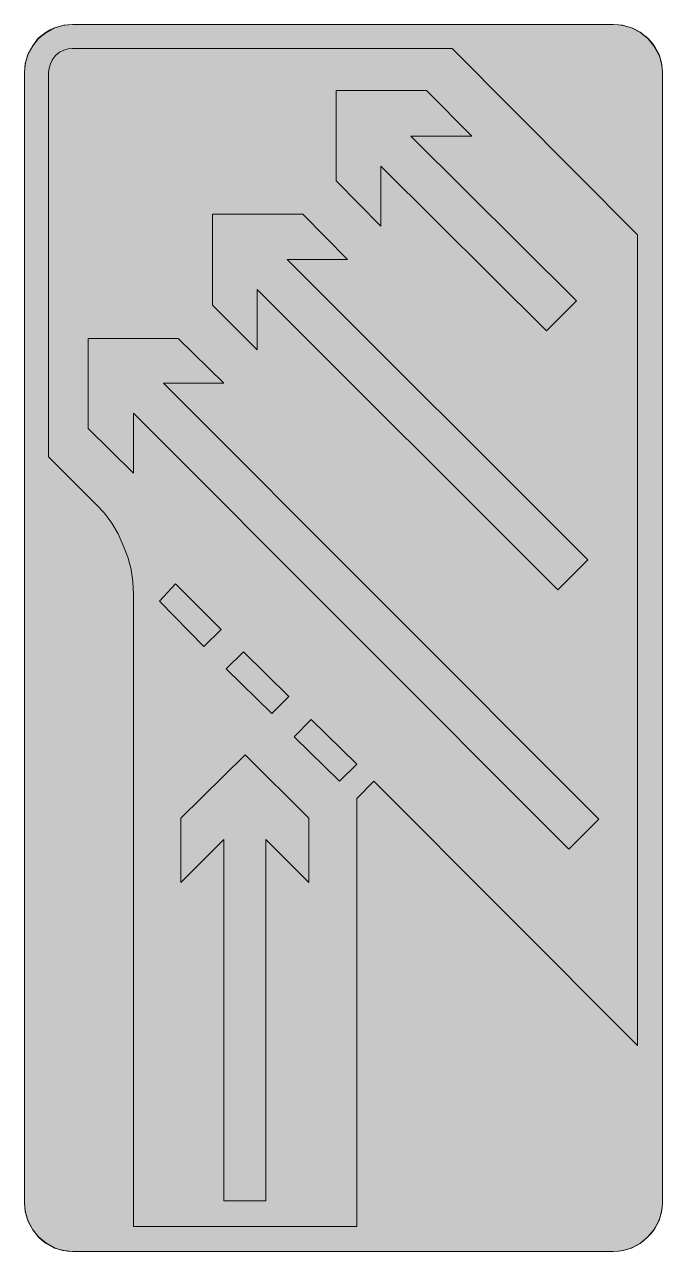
# Model space of a CAD drawing. Header units: metres. Extents: x 218 to 351, y 7 to 265.
import ezdxf

# ---------------------------------------------------------------- set-up
doc = ezdxf.new("R2010")
doc.units = ezdxf.units.M
for name, color, linetype, true_color in [('FILL_LIME_00FF00', 7, 'Continuous', 0x00ff00), ('FILL_WHITE_FFFFFF', 7, 'Continuous', 0xffffff), ('STROKE_LIME_00FF00', 7, 'Continuous', 0x00ff00), ('STROKE_WHITE_FFFFFF', 7, 'Continuous', 0xffffff)]:
    doc.layers.add(name, color=color, linetype=linetype, true_color=true_color)

msp = doc.modelspace()

# ---------------------------------------------------------------- hatches: boundary and pattern name
at = {"layer": 'FILL_LIME_00FF00', "true_color": 0x00ff00}
h = msp.add_hatch(color=7, dxfattribs=at)
h.dxf.hatch_style = 1
h.paths.add_polyline_path([(307.38, 259.74), (346.26, 220.68), (346.26, 50.58), (291, 106.02), (287.4, 102.42), (287.4, 12.6), (240.6, 12.6), (240.6, 145.26), (240.47, 147.85), (240.06, 150.46), (239.39, 153.03), (238.44, 155.52), (237.36, 157.91), (236.03, 160.18), (234.47, 162.28), (232.68, 164.16), (222.78, 174.06), (222.78, 254.7), (222.88, 255.64), (223.16, 256.57), (223.62, 257.46), (224.22, 258.3), (225.06, 258.98), (225.95, 259.43), (226.88, 259.67), (227.82, 259.74), (307.38, 259.74)])
at = {"layer": 'FILL_WHITE_FFFFFF', "true_color": 0xffffff}
h = msp.add_hatch(color=7, dxfattribs=at)
h.dxf.hatch_style = 1
h.paths.add_polyline_path([(343.11, 264.62), (344.06, 264.4), (345, 264.06), (345.91, 263.7), (346.78, 263.18), (348.42, 261.9), (349.17, 261.09), (349.79, 260.26), (350.76, 258.48), (351.26, 256.59), (351.42, 255.65), (351.48, 254.7), (351.48, 17.64), (351.42, 16.7), (351.26, 15.75), (350.76, 13.86), (349.79, 12.08), (349.17, 11.25), (348.42, 10.44), (347.61, 9.69), (346.78, 9.07), (345, 8.1), (343.11, 7.61), (342.17, 7.44), (341.22, 7.38), (227.82, 7.38), (226, 7.61), (224.04, 8.1), (222.26, 9.07), (221.43, 9.69), (220.62, 10.44), (219.41, 12.08), (218.46, 13.86), (218.12, 14.81), (217.9, 15.75), (217.74, 17.64), (217.74, 254.7), (217.9, 256.59), (218.12, 257.54), (218.46, 258.48), (219.41, 260.26), (220.62, 261.9), (222.26, 263.18), (223.13, 263.7), (224.04, 264.06), (225.01, 264.4), (226, 264.62), (227.82, 264.78), (341.22, 264.78), (343.11, 264.62)])
h = msp.add_hatch(color=7, dxfattribs=at)
h.dxf.hatch_style = 1
h.paths.add_polyline_path([(301.98, 250.92), (311.52, 241.38), (298.74, 241.38), (333.48, 206.82), (327.18, 200.52), (292.44, 235.08), (292.44, 222.48), (283.08, 232.02), (283.08, 250.92), (301.98, 250.92)])
h = msp.add_hatch(color=7, dxfattribs=at)
h.dxf.hatch_style = 1
h.paths.add_polyline_path([(276.06, 225), (285.42, 215.46), (272.82, 215.46), (335.82, 152.46), (329.52, 146.16), (266.52, 209.16), (266.52, 196.56), (257.16, 205.92), (257.16, 225), (276.06, 225)])
h = msp.add_hatch(color=7, dxfattribs=at)
h.dxf.hatch_style = 1
h.paths.add_polyline_path([(249.96, 198.9), (259.5, 189.54), (246.9, 189.54), (338.16, 98.1), (331.86, 91.8), (240.6, 183.24), (240.6, 170.64), (231.06, 180), (231.06, 198.9), (249.96, 198.9)])
h = msp.add_hatch(color=7, dxfattribs=at)
h.dxf.hatch_style = 1
h.paths.add_polyline_path([(255.36, 134.28), (246, 143.82), (249.42, 147.42), (258.96, 137.88), (255.36, 134.28)])
h = msp.add_hatch(color=7, dxfattribs=at)
h.dxf.hatch_style = 1
h.paths.add_polyline_path([(269.58, 120.24), (260.04, 129.6), (263.64, 133.2), (273.18, 123.84), (269.58, 120.24)])
h = msp.add_hatch(color=7, dxfattribs=at)
h.dxf.hatch_style = 1
h.paths.add_polyline_path([(283.8, 106.02), (274.26, 115.38), (277.86, 118.98), (287.4, 109.62), (283.8, 106.02)])
h = msp.add_hatch(color=7, dxfattribs=at)
h.dxf.hatch_style = 1
h.paths.add_polyline_path([(277.32, 98.28), (277.32, 84.78), (268.32, 93.78), (268.32, 18), (259.5, 18), (259.5, 93.78), (250.5, 84.78), (250.5, 98.28), (264, 111.6), (277.32, 98.28)])

# ---------------------------------------------------------------- linework, layer by layer
at = {"layer": 'FILL_LIME_00FF00', "lineweight": 0, "true_color": 0x00ff00}
msp.add_lwpolyline([(307.38, 259.74), (346.26, 220.68), (346.26, 50.58), (291, 106.02), (287.4, 102.42), (287.4, 12.6), (240.6, 12.6), (240.6, 145.26), (240.47, 147.85), (240.06, 150.46), (239.39, 153.03), (238.44, 155.52), (237.36, 157.91), (236.03, 160.18), (234.47, 162.28), (232.68, 164.16), (222.78, 174.06), (222.78, 254.7), (222.88, 255.64), (223.16, 256.57), (223.62, 257.46), (224.22, 258.3), (225.06, 258.98), (225.95, 259.43), (226.88, 259.67), (227.82, 259.74)], close=True, dxfattribs=at)
at = {"layer": 'FILL_WHITE_FFFFFF', "lineweight": 0, "true_color": 0xffffff}
for points in [[(343.11, 264.62), (344.06, 264.4), (345, 264.06), (345.91, 263.7), (346.78, 263.18), (348.42, 261.9), (349.17, 261.09), (349.79, 260.26), (350.76, 258.48), (351.26, 256.59), (351.42, 255.65), (351.48, 254.7), (351.48, 17.64), (351.42, 16.7), (351.26, 15.75), (350.76, 13.86), (349.79, 12.08), (349.17, 11.25), (348.42, 10.44), (347.61, 9.69), (346.78, 9.07), (345, 8.1), (343.11, 7.61), (342.17, 7.44), (341.22, 7.38), (227.82, 7.38), (226, 7.61), (224.04, 8.1), (222.26, 9.07), (221.43, 9.69), (220.62, 10.44), (219.41, 12.08), (218.46, 13.86), (218.12, 14.81), (217.9, 15.75), (217.74, 17.64), (217.74, 254.7), (217.9, 256.59), (218.12, 257.54), (218.46, 258.48), (219.41, 260.26), (220.62, 261.9), (222.26, 263.18), (223.13, 263.7), (224.04, 264.06), (225.01, 264.4), (226, 264.62), (227.82, 264.78), (341.22, 264.78)], [(301.98, 250.92), (311.52, 241.38), (298.74, 241.38), (333.48, 206.82), (327.18, 200.52), (292.44, 235.08), (292.44, 222.48), (283.08, 232.02), (283.08, 250.92)], [(276.06, 225), (285.42, 215.46), (272.82, 215.46), (335.82, 152.46), (329.52, 146.16), (266.52, 209.16), (266.52, 196.56), (257.16, 205.92), (257.16, 225)], [(249.96, 198.9), (259.5, 189.54), (246.9, 189.54), (338.16, 98.1), (331.86, 91.8), (240.6, 183.24), (240.6, 170.64), (231.06, 180), (231.06, 198.9)], [(255.36, 134.28), (246, 143.82), (249.42, 147.42), (258.96, 137.88)], [(269.58, 120.24), (260.04, 129.6), (263.64, 133.2), (273.18, 123.84)], [(283.8, 106.02), (274.26, 115.38), (277.86, 118.98), (287.4, 109.62)], [(277.32, 98.28), (277.32, 84.78), (268.32, 93.78), (268.32, 18), (259.5, 18), (259.5, 93.78), (250.5, 84.78), (250.5, 98.28), (264, 111.6)]]:
    msp.add_lwpolyline(points, close=True, dxfattribs=at)
at = {"layer": 'STROKE_LIME_00FF00', "lineweight": 0, "true_color": 0x00ff00}
for points in [[(217.74, 254.7), (217.79, 255.73), (217.94, 256.74), (218.53, 258.63), (219.46, 260.34), (220.69, 261.83), (222.18, 263.06), (223.89, 263.99), (225.78, 264.58), (226.79, 264.73), (227.82, 264.78)], [(227.82, 264.78), (341.22, 264.78)], [(341.22, 264.78), (342.25, 264.73), (343.26, 264.58), (345.18, 263.99), (346.92, 263.06), (348.44, 261.83), (349.7, 260.34), (350.66, 258.63), (351.01, 257.7), (351.27, 256.74), (351.43, 255.73), (351.48, 254.7)], [(217.74, 17.64), (217.74, 254.7)], [(351.48, 254.7), (351.48, 17.64)], [(227.82, 7.38), (226.79, 7.43), (225.78, 7.59), (224.82, 7.85), (223.89, 8.2), (222.18, 9.16), (220.69, 10.42), (219.46, 11.94), (218.53, 13.68), (217.94, 15.6), (217.79, 16.61), (217.74, 17.64)], [(351.48, 17.64), (351.43, 16.61), (351.27, 15.6), (351.01, 14.62), (350.66, 13.68), (349.7, 11.94), (348.44, 10.42), (346.92, 9.16), (345.18, 8.2), (344.24, 7.85), (343.26, 7.59), (342.25, 7.43), (341.22, 7.38)], [(341.22, 7.38), (227.82, 7.38)]]:
    msp.add_lwpolyline(points, dxfattribs=at)
at = {"layer": 'STROKE_WHITE_FFFFFF', "lineweight": 0, "true_color": 0xffffff}
msp.add_lwpolyline([(264, 111.6), (277.32, 98.28)], dxfattribs=at)

doc.saveas('drawing.dxf')
